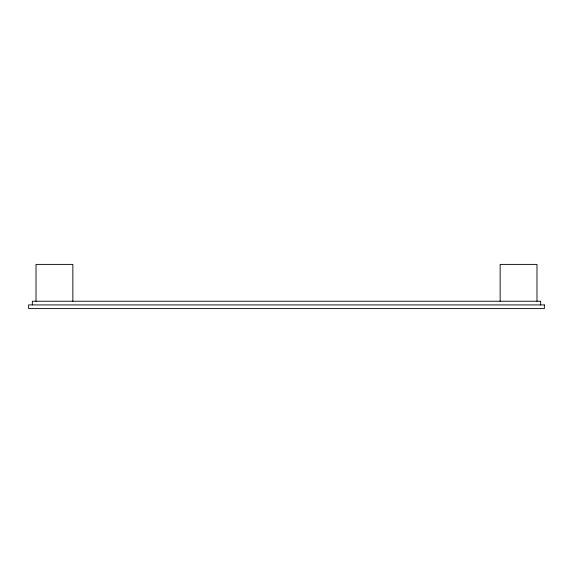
<?xml version="1.0" encoding="UTF-8"?>
<svg xmlns="http://www.w3.org/2000/svg" width="573" height="573" viewBox="0 0 573 573"><rect width="100%" height="100%" fill="white"/><g stroke="black" fill="none" stroke-linecap="round" stroke-linejoin="round"><path stroke-width="0.86" d="M540.668 304.915L540.668 301.233L32.332 301.233L32.332 304.915M536.98 301.233L536.98 264.397L500.15 264.397L500.15 301.233M72.85 301.233L72.85 264.397L36.02 264.397L36.02 301.233M544.35 304.915L28.65 304.915L28.65 308.603L544.35 308.603L544.35 304.915"/></g></svg>
